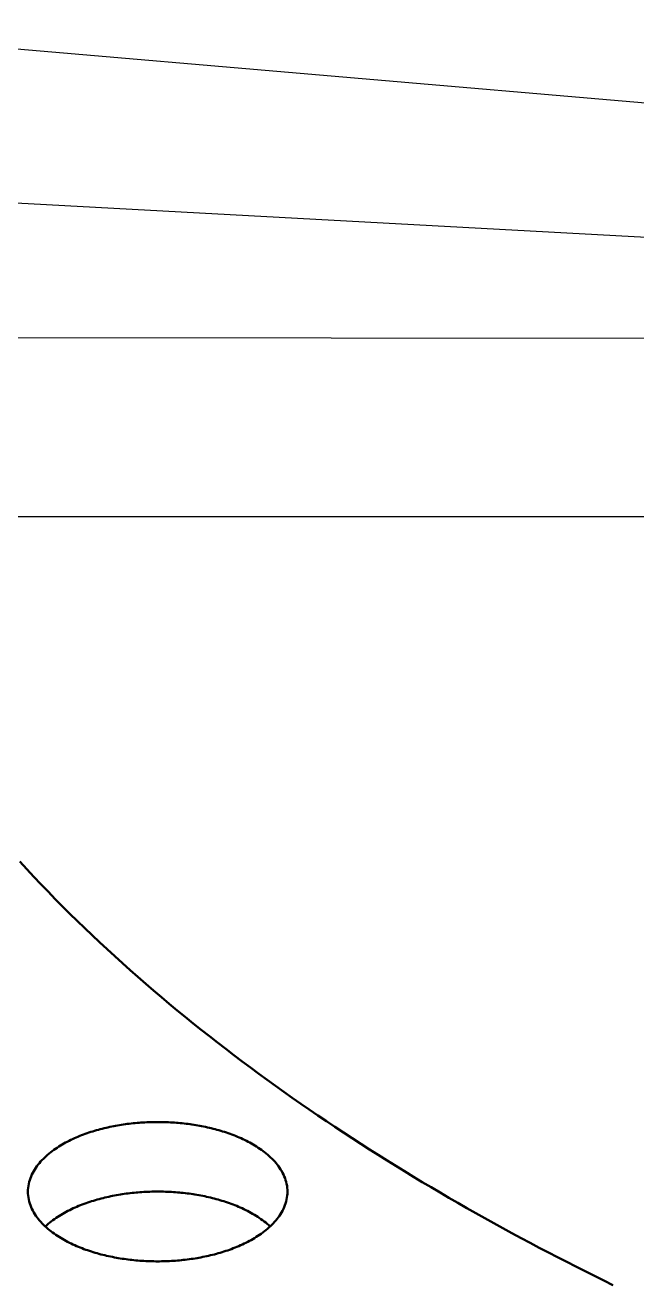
# Model space of a CAD drawing. Header units: millimetres. Extents: x 0 to 841, y 0 to 594.
# Drawn here: x 191.7 to 229.1, y 291.7 to 368.6 of the extents above; entities that cross this region are included whole.
import ezdxf

# ---------------------------------------------------------------- set-up
doc = ezdxf.new("R2010")
doc.units = ezdxf.units.MM
for name, color, linetype, lineweight in [('COTA', 7, 'CONTINUOUS', 25), ('FINA', 7, 'CONTINUOUS', 25), ('VIS', 7, 'CONTINUOUS', 50)]:
    doc.layers.add(name, color=color, linetype=linetype, lineweight=lineweight)

msp = doc.modelspace()

# ---------------------------------------------------------------- linework, layer by layer
at = {"layer": 'COTA'}
for p, q in [((357.146, 352.859), (144.864, 371.077)), ((314.644, 350.989), (143.817, 360.234)), ((322.565, 349.329), (143.824, 349.5)), ((335.5, 338.504), (144.213, 338.504))]:
    msp.add_line(p, q, dxfattribs=at)
at = {"layer": 'FINA'}
for points in [[(191.338, 317.426), (191.766, 316.961), (192.196, 316.5), (192.631, 316.041), (193.068, 315.586), (193.509, 315.135), (193.953, 314.686), (194.4, 314.24), (194.851, 313.798), (195.304, 313.359), (195.76, 312.923), (196.22, 312.49), (196.682, 312.06), (197.147, 311.633), (197.614, 311.209), (198.085, 310.788), (198.558, 310.37), (199.034, 309.955), (199.512, 309.543), (199.993, 309.134), (200.476, 308.729), (200.962, 308.325), (201.45, 307.925), (201.941, 307.528), (202.434, 307.134), (202.929, 306.742), (203.426, 306.353), (203.926, 305.968), (204.428, 305.584), (204.932, 305.204), (205.437, 304.827), (205.945, 304.452), (206.455, 304.08), (206.967, 303.711), (207.481, 303.344), (207.997, 302.98), (208.515, 302.619), (209.034, 302.26), (209.555, 301.904), (210.078, 301.551), (210.603, 301.2), (211.13, 300.852), (211.658, 300.506), (212.188, 300.163), (212.719, 299.823), (213.253, 299.485), (213.787, 299.149), (214.324, 298.816), (214.861, 298.486), (215.401, 298.158), (215.941, 297.832), (216.484, 297.509), (217.027, 297.188), (217.572, 296.87), (218.119, 296.553), (218.667, 296.24), (219.216, 295.929), (219.766, 295.62), (220.318, 295.313), (220.871, 295.009), (221.425, 294.707), (221.981, 294.407), (222.538, 294.109), (223.096, 293.814), (223.655, 293.521), (224.215, 293.231), (224.776, 292.942), (225.339, 292.656), (225.903, 292.372), (226.468, 292.09), (227.033, 291.81), (227.6, 291.532)], [(191.338, 317.426), (191.766, 316.961), (192.196, 316.5), (192.631, 316.041), (193.068, 315.586), (193.509, 315.135), (193.953, 314.686), (194.4, 314.24), (194.851, 313.798), (195.304, 313.359), (195.76, 312.923), (196.22, 312.49), (196.682, 312.06), (197.147, 311.633), (197.614, 311.209), (198.085, 310.788), (198.558, 310.37), (199.034, 309.955), (199.512, 309.543), (199.993, 309.134), (200.476, 308.729), (200.962, 308.325), (201.45, 307.925), (201.941, 307.528), (202.434, 307.134), (202.929, 306.742), (203.426, 306.353), (203.926, 305.968), (204.428, 305.584), (204.932, 305.204), (205.437, 304.827), (205.945, 304.452), (206.455, 304.08), (206.967, 303.711), (207.481, 303.344), (207.997, 302.98), (208.515, 302.619), (209.034, 302.26), (209.555, 301.904), (210.078, 301.551), (210.603, 301.2), (211.13, 300.852), (211.658, 300.506), (212.188, 300.163), (212.719, 299.823), (213.253, 299.485), (213.787, 299.149), (214.324, 298.816), (214.861, 298.486), (215.401, 298.158), (215.941, 297.832), (216.484, 297.509), (217.027, 297.188), (217.572, 296.87), (218.119, 296.553), (218.667, 296.24), (219.216, 295.929), (219.766, 295.62), (220.318, 295.313), (220.871, 295.009), (221.425, 294.707), (221.981, 294.407), (222.538, 294.109), (223.096, 293.814), (223.655, 293.521), (224.215, 293.231), (224.776, 292.942), (225.339, 292.656), (225.903, 292.372), (226.468, 292.09), (227.033, 291.81), (227.6, 291.532)], [(191.833, 297.24), (191.837, 297.36), (191.846, 297.48), (191.862, 297.599), (191.883, 297.718), (191.911, 297.835), (191.944, 297.95), (191.983, 298.064), (192.027, 298.176), (192.076, 298.285), (192.129, 298.393), (192.187, 298.498), (192.249, 298.601), (192.315, 298.702), (192.384, 298.8), (192.457, 298.896), (192.533, 298.989), (192.611, 299.08), (192.693, 299.169), (192.777, 299.255), (192.863, 299.339), (192.951, 299.42), (193.041, 299.499), (193.133, 299.577), (193.227, 299.652), (193.323, 299.725), (193.42, 299.796), (193.518, 299.865), (193.618, 299.932), (193.719, 299.997), (193.821, 300.06), (193.924, 300.122), (194.028, 300.182), (194.134, 300.24), (194.24, 300.296), (194.347, 300.351), (194.454, 300.404), (194.563, 300.456), (194.672, 300.506), (194.782, 300.554), (194.893, 300.601), (195.004, 300.647), (195.116, 300.691), (195.228, 300.734), (195.341, 300.775), (195.454, 300.816), (195.568, 300.854), (195.682, 300.892), (195.797, 300.928), (195.912, 300.963), (196.027, 300.997), (196.143, 301.029), (196.259, 301.061), (196.375, 301.091), (196.492, 301.12), (196.609, 301.148), (196.726, 301.175), (196.843, 301.2), (196.961, 301.225), (197.079, 301.248), (197.197, 301.27), (197.315, 301.291), (197.434, 301.312), (197.552, 301.331), (197.671, 301.349), (197.79, 301.366), (197.909, 301.382), (198.029, 301.396), (198.148, 301.41), (198.267, 301.423), (198.387, 301.435), (198.507, 301.446), (198.626, 301.456), (198.746, 301.465), (198.866, 301.472), (198.986, 301.479), (199.106, 301.485), (199.226, 301.49), (199.347, 301.494), (199.467, 301.497), (199.587, 301.499), (199.707, 301.5), (199.827, 301.5), (199.947, 301.499), (200.068, 301.497), (200.188, 301.494), (200.308, 301.49), (200.428, 301.485), (200.548, 301.479), (200.668, 301.472), (200.788, 301.465), (200.908, 301.456), (201.028, 301.446), (201.147, 301.435), (201.267, 301.423), (201.386, 301.41), (201.506, 301.396), (201.625, 301.382), (201.744, 301.366), (201.863, 301.349), (201.982, 301.331), (202.101, 301.312), (202.219, 301.291), (202.337, 301.27), (202.455, 301.248), (202.573, 301.225), (202.691, 301.2), (202.808, 301.175), (202.926, 301.148), (203.043, 301.12), (203.159, 301.091), (203.276, 301.061), (203.392, 301.029), (203.507, 300.997), (203.623, 300.963), (203.738, 300.928), (203.852, 300.892), (203.966, 300.854), (204.08, 300.816), (204.193, 300.775), (204.306, 300.734), (204.418, 300.691), (204.53, 300.647), (204.641, 300.601), (204.752, 300.554), (204.862, 300.506), (204.971, 300.456), (205.08, 300.404), (205.188, 300.351), (205.295, 300.296), (205.401, 300.24), (205.506, 300.182), (205.61, 300.122), (205.713, 300.06), (205.816, 299.997), (205.917, 299.932), (206.016, 299.865), (206.115, 299.796), (206.212, 299.725), (206.307, 299.652), (206.401, 299.577), (206.493, 299.499), (206.583, 299.42), (206.672, 299.339), (206.758, 299.255), (206.842, 299.169), (206.923, 299.08), (207.001, 298.989), (207.077, 298.896), (207.15, 298.8), (207.219, 298.702), (207.285, 298.601), (207.347, 298.498), (207.405, 298.393), (207.458, 298.285), (207.507, 298.176), (207.551, 298.064), (207.59, 297.95), (207.623, 297.835), (207.651, 297.718), (207.673, 297.599), (207.688, 297.48), (207.698, 297.36), (207.701, 297.24)], [(205.377, 294.228), (205.27, 294.172), (205.162, 294.117), (205.054, 294.064), (204.944, 294.013), (204.834, 293.963), (204.723, 293.914), (204.612, 293.867), (204.5, 293.822), (204.387, 293.778), (204.274, 293.735), (204.161, 293.694), (204.047, 293.654), (203.932, 293.615), (203.817, 293.578), (203.702, 293.541), (203.586, 293.507), (203.47, 293.473), (203.353, 293.441), (203.236, 293.41), (203.119, 293.38), (203.002, 293.351), (202.884, 293.323), (202.766, 293.297), (202.648, 293.271), (202.529, 293.247), (202.411, 293.224), (202.292, 293.202), (202.173, 293.181), (202.053, 293.161), (201.934, 293.143), (201.814, 293.125), (201.695, 293.108), (201.575, 293.093), (201.455, 293.078), (201.335, 293.065), (201.214, 293.052), (201.094, 293.041), (200.973, 293.03), (200.853, 293.021), (200.732, 293.012), (200.612, 293.005), (200.491, 292.999), (200.37, 292.993), (200.249, 292.989), (200.128, 292.985), (200.008, 292.983), (199.887, 292.981), (199.766, 292.981), (199.645, 292.981), (199.524, 292.983), (199.403, 292.985), (199.282, 292.989), (199.161, 292.993), (199.041, 292.999), (198.92, 293.005), (198.799, 293.013), (198.678, 293.021), (198.558, 293.031), (198.437, 293.041), (198.317, 293.053), (198.197, 293.065), (198.077, 293.079), (197.957, 293.093), (197.837, 293.109), (197.717, 293.125), (197.597, 293.143), (197.478, 293.162), (197.359, 293.182), (197.24, 293.203), (197.121, 293.225), (197.002, 293.248), (196.884, 293.272), (196.765, 293.297), (196.647, 293.324), (196.53, 293.352), (196.412, 293.38), (196.295, 293.41), (196.178, 293.441), (196.062, 293.474), (195.946, 293.507), (195.83, 293.542), (195.714, 293.578), (195.6, 293.616), (195.485, 293.655), (195.371, 293.695), (195.257, 293.736), (195.144, 293.779), (195.032, 293.823), (194.92, 293.868), (194.808, 293.915), (194.697, 293.964), (194.587, 294.014), (194.478, 294.065), (194.369, 294.119), (194.262, 294.173), (194.155, 294.23), (194.049, 294.288), (193.943, 294.348), (193.839, 294.409), (193.736, 294.473), (193.635, 294.538), (193.534, 294.605), (193.435, 294.674), (193.337, 294.745), (193.241, 294.818), (193.146, 294.894), (193.053, 294.971), (192.962, 295.05), (192.873, 295.132), (192.786, 295.216), (192.702, 295.303), (192.62, 295.392), (192.54, 295.483), (192.464, 295.576), (192.39, 295.672), (192.32, 295.771), (192.254, 295.872), (192.191, 295.975), (192.133, 296.081), (192.079, 296.189), (192.029, 296.3), (191.985, 296.412), (191.946, 296.527), (191.912, 296.643), (191.884, 296.76), (191.862, 296.879), (191.846, 296.999), (191.837, 297.12), (191.833, 297.24)], [(192.892, 295.114), (192.982, 295.195), (193.073, 295.274), (193.166, 295.351), (193.26, 295.425), (193.357, 295.498), (193.454, 295.568), (193.554, 295.637), (193.654, 295.703), (193.756, 295.768), (193.858, 295.831), (193.962, 295.892), (194.067, 295.951), (194.173, 296.009), (194.28, 296.065), (194.387, 296.119), (194.496, 296.172), (194.605, 296.223), (194.715, 296.272), (194.825, 296.32), (194.936, 296.367), (195.048, 296.412), (195.16, 296.456), (195.273, 296.498), (195.386, 296.54), (195.5, 296.579), (195.614, 296.618), (195.729, 296.655), (195.844, 296.691), (195.96, 296.725), (196.075, 296.758), (196.191, 296.791), (196.308, 296.822), (196.425, 296.851), (196.542, 296.88), (196.659, 296.907), (196.777, 296.934), (196.895, 296.959), (197.013, 296.983), (197.131, 297.006), (197.249, 297.028), (197.368, 297.048), (197.487, 297.068), (197.606, 297.087), (197.725, 297.104), (197.845, 297.121), (197.964, 297.136), (198.084, 297.151), (198.204, 297.164), (198.323, 297.177), (198.443, 297.188), (198.563, 297.198), (198.684, 297.208), (198.804, 297.216), (198.924, 297.224), (199.044, 297.23), (199.165, 297.235), (199.285, 297.24), (199.406, 297.243), (199.526, 297.246), (199.647, 297.247), (199.767, 297.248), (199.888, 297.247), (200.008, 297.246), (200.129, 297.243), (200.249, 297.24), (200.369, 297.235), (200.49, 297.23), (200.61, 297.224), (200.73, 297.216), (200.851, 297.208), (200.971, 297.198), (201.091, 297.188), (201.211, 297.177), (201.331, 297.164), (201.45, 297.151), (201.57, 297.136), (201.69, 297.121), (201.809, 297.104), (201.928, 297.087), (202.047, 297.068), (202.166, 297.048), (202.285, 297.028), (202.403, 297.006), (202.522, 296.983), (202.64, 296.959), (202.758, 296.934), (202.875, 296.907), (202.992, 296.88), (203.11, 296.851), (203.226, 296.822), (203.343, 296.791), (203.459, 296.758), (203.575, 296.725), (203.69, 296.691), (203.805, 296.655), (203.92, 296.618), (204.034, 296.579), (204.148, 296.54), (204.261, 296.498), (204.374, 296.456), (204.486, 296.412), (204.598, 296.367), (204.709, 296.32), (204.82, 296.272), (204.929, 296.223), (205.038, 296.172), (205.147, 296.119), (205.254, 296.065), (205.361, 296.009), (205.467, 295.951), (205.572, 295.892), (205.676, 295.831), (205.779, 295.768), (205.88, 295.703), (205.981, 295.637), (206.08, 295.568), (206.178, 295.498), (206.274, 295.425), (206.369, 295.351), (206.462, 295.274), (206.553, 295.195), (206.642, 295.114)], [(207.701, 297.24), (207.698, 297.119), (207.688, 296.999), (207.672, 296.879), (207.65, 296.76), (207.622, 296.642), (207.589, 296.526), (207.549, 296.412), (207.505, 296.299), (207.455, 296.189), (207.401, 296.08), (207.343, 295.975), (207.28, 295.871), (207.213, 295.77), (207.143, 295.671), (207.07, 295.575), (206.993, 295.482), (206.914, 295.39), (206.831, 295.302), (206.747, 295.215), (206.66, 295.131), (206.571, 295.049), (206.48, 294.97), (206.387, 294.892), (206.292, 294.817), (206.195, 294.744), (206.098, 294.673), (205.998, 294.604), (205.898, 294.537), (205.796, 294.471), (205.693, 294.408), (205.588, 294.346), (205.483, 294.286), (205.377, 294.228)]]:
    msp.add_lwpolyline(points, dxfattribs=at)
at = {"layer": 'VIS'}
for points in [[(191.338, 317.426), (191.766, 316.961), (192.196, 316.5), (192.631, 316.041), (193.068, 315.586), (193.509, 315.135), (193.953, 314.686), (194.4, 314.24), (194.851, 313.798), (195.304, 313.359), (195.76, 312.923), (196.22, 312.49), (196.682, 312.06), (197.147, 311.633), (197.614, 311.209), (198.085, 310.788), (198.558, 310.37), (199.034, 309.955), (199.512, 309.543), (199.993, 309.134), (200.476, 308.729), (200.962, 308.325), (201.45, 307.925), (201.941, 307.528), (202.434, 307.134), (202.929, 306.742), (203.426, 306.353), (203.926, 305.968), (204.428, 305.584), (204.932, 305.204), (205.437, 304.827), (205.945, 304.452), (206.455, 304.08), (206.967, 303.711), (207.481, 303.344), (207.997, 302.98), (208.515, 302.619), (209.034, 302.26), (209.555, 301.904), (210.078, 301.551), (210.603, 301.2), (211.13, 300.852), (211.658, 300.506), (212.188, 300.163), (212.719, 299.823), (213.253, 299.485), (213.787, 299.149), (214.324, 298.816), (214.861, 298.486), (215.401, 298.158), (215.941, 297.832), (216.484, 297.509), (217.027, 297.188), (217.572, 296.87), (218.119, 296.553), (218.667, 296.24), (219.216, 295.929), (219.766, 295.62), (220.318, 295.313), (220.871, 295.009), (221.425, 294.707), (221.981, 294.407), (222.538, 294.109), (223.096, 293.814), (223.655, 293.521), (224.215, 293.231), (224.776, 292.942), (225.339, 292.656), (225.903, 292.372), (226.468, 292.09), (227.033, 291.81), (227.6, 291.532)], [(191.338, 317.426), (191.766, 316.961), (192.196, 316.5), (192.631, 316.041), (193.068, 315.586), (193.509, 315.135), (193.953, 314.686), (194.4, 314.24), (194.851, 313.798), (195.304, 313.359), (195.76, 312.923), (196.22, 312.49), (196.682, 312.06), (197.147, 311.633), (197.614, 311.209), (198.085, 310.788), (198.558, 310.37), (199.034, 309.955), (199.512, 309.543), (199.993, 309.134), (200.476, 308.729), (200.962, 308.325), (201.45, 307.925), (201.941, 307.528), (202.434, 307.134), (202.929, 306.742), (203.426, 306.353), (203.926, 305.968), (204.428, 305.584), (204.932, 305.204), (205.437, 304.827), (205.945, 304.452), (206.455, 304.08), (206.967, 303.711), (207.481, 303.344), (207.997, 302.98), (208.515, 302.619), (209.034, 302.26), (209.555, 301.904), (210.078, 301.551), (210.603, 301.2), (211.13, 300.852), (211.658, 300.506), (212.188, 300.163), (212.719, 299.823), (213.253, 299.485), (213.787, 299.149), (214.324, 298.816), (214.861, 298.486), (215.401, 298.158), (215.941, 297.832), (216.484, 297.509), (217.027, 297.188), (217.572, 296.87), (218.119, 296.553), (218.667, 296.24), (219.216, 295.929), (219.766, 295.62), (220.318, 295.313), (220.871, 295.009), (221.425, 294.707), (221.981, 294.407), (222.538, 294.109), (223.096, 293.814), (223.655, 293.521), (224.215, 293.231), (224.776, 292.942), (225.339, 292.656), (225.903, 292.372), (226.468, 292.09), (227.033, 291.81), (227.6, 291.532)], [(191.833, 297.24), (191.837, 297.36), (191.846, 297.48), (191.862, 297.599), (191.883, 297.718), (191.911, 297.835), (191.944, 297.95), (191.983, 298.064), (192.027, 298.176), (192.076, 298.285), (192.129, 298.393), (192.187, 298.498), (192.249, 298.601), (192.315, 298.702), (192.384, 298.8), (192.457, 298.896), (192.533, 298.989), (192.611, 299.08), (192.693, 299.169), (192.777, 299.255), (192.863, 299.339), (192.951, 299.42), (193.041, 299.499), (193.133, 299.577), (193.227, 299.652), (193.323, 299.725), (193.42, 299.796), (193.518, 299.865), (193.618, 299.932), (193.719, 299.997), (193.821, 300.06), (193.924, 300.122), (194.028, 300.182), (194.134, 300.24), (194.24, 300.296), (194.347, 300.351), (194.454, 300.404), (194.563, 300.456), (194.672, 300.506), (194.782, 300.554), (194.893, 300.601), (195.004, 300.647), (195.116, 300.691), (195.228, 300.734), (195.341, 300.775), (195.454, 300.816), (195.568, 300.854), (195.682, 300.892), (195.797, 300.928), (195.912, 300.963), (196.027, 300.997), (196.143, 301.029), (196.259, 301.061), (196.375, 301.091), (196.492, 301.12), (196.609, 301.148), (196.726, 301.175), (196.843, 301.2), (196.961, 301.225), (197.079, 301.248), (197.197, 301.27), (197.315, 301.291), (197.434, 301.312), (197.552, 301.331), (197.671, 301.349), (197.79, 301.366), (197.909, 301.382), (198.029, 301.396), (198.148, 301.41), (198.267, 301.423), (198.387, 301.435), (198.507, 301.446), (198.626, 301.456), (198.746, 301.465), (198.866, 301.472), (198.986, 301.479), (199.106, 301.485), (199.226, 301.49), (199.347, 301.494), (199.467, 301.497), (199.587, 301.499), (199.707, 301.5), (199.827, 301.5), (199.947, 301.499), (200.068, 301.497), (200.188, 301.494), (200.308, 301.49), (200.428, 301.485), (200.548, 301.479), (200.668, 301.472), (200.788, 301.465), (200.908, 301.456), (201.028, 301.446), (201.147, 301.435), (201.267, 301.423), (201.386, 301.41), (201.506, 301.396), (201.625, 301.382), (201.744, 301.366), (201.863, 301.349), (201.982, 301.331), (202.101, 301.312), (202.219, 301.291), (202.337, 301.27), (202.455, 301.248), (202.573, 301.225), (202.691, 301.2), (202.808, 301.175), (202.926, 301.148), (203.043, 301.12), (203.159, 301.091), (203.276, 301.061), (203.392, 301.029), (203.507, 300.997), (203.623, 300.963), (203.738, 300.928), (203.852, 300.892), (203.966, 300.854), (204.08, 300.816), (204.193, 300.775), (204.306, 300.734), (204.418, 300.691), (204.53, 300.647), (204.641, 300.601), (204.752, 300.554), (204.862, 300.506), (204.971, 300.456), (205.08, 300.404), (205.188, 300.351), (205.295, 300.296), (205.401, 300.24), (205.506, 300.182), (205.61, 300.122), (205.713, 300.06), (205.816, 299.997), (205.917, 299.932), (206.016, 299.865), (206.115, 299.796), (206.212, 299.725), (206.307, 299.652), (206.401, 299.577), (206.493, 299.499), (206.583, 299.42), (206.672, 299.339), (206.758, 299.255), (206.842, 299.169), (206.923, 299.08), (207.001, 298.989), (207.077, 298.896), (207.15, 298.8), (207.219, 298.702), (207.285, 298.601), (207.347, 298.498), (207.405, 298.393), (207.458, 298.285), (207.507, 298.176), (207.551, 298.064), (207.59, 297.95), (207.623, 297.835), (207.651, 297.718), (207.673, 297.599), (207.688, 297.48), (207.698, 297.36), (207.701, 297.24)], [(205.377, 294.228), (205.27, 294.172), (205.162, 294.117), (205.054, 294.064), (204.944, 294.013), (204.834, 293.963), (204.723, 293.914), (204.612, 293.867), (204.5, 293.822), (204.387, 293.778), (204.274, 293.735), (204.161, 293.694), (204.047, 293.654), (203.932, 293.615), (203.817, 293.578), (203.702, 293.541), (203.586, 293.507), (203.47, 293.473), (203.353, 293.441), (203.236, 293.41), (203.119, 293.38), (203.002, 293.351), (202.884, 293.323), (202.766, 293.297), (202.648, 293.271), (202.529, 293.247), (202.411, 293.224), (202.292, 293.202), (202.173, 293.181), (202.053, 293.161), (201.934, 293.143), (201.814, 293.125), (201.695, 293.108), (201.575, 293.093), (201.455, 293.078), (201.335, 293.065), (201.214, 293.052), (201.094, 293.041), (200.973, 293.03), (200.853, 293.021), (200.732, 293.012), (200.612, 293.005), (200.491, 292.999), (200.37, 292.993), (200.249, 292.989), (200.128, 292.985), (200.008, 292.983), (199.887, 292.981), (199.766, 292.981), (199.645, 292.981), (199.524, 292.983), (199.403, 292.985), (199.282, 292.989), (199.161, 292.993), (199.041, 292.999), (198.92, 293.005), (198.799, 293.013), (198.678, 293.021), (198.558, 293.031), (198.437, 293.041), (198.317, 293.053), (198.197, 293.065), (198.077, 293.079), (197.957, 293.093), (197.837, 293.109), (197.717, 293.125), (197.597, 293.143), (197.478, 293.162), (197.359, 293.182), (197.24, 293.203), (197.121, 293.225), (197.002, 293.248), (196.884, 293.272), (196.765, 293.297), (196.647, 293.324), (196.53, 293.352), (196.412, 293.38), (196.295, 293.41), (196.178, 293.441), (196.062, 293.474), (195.946, 293.507), (195.83, 293.542), (195.714, 293.578), (195.6, 293.616), (195.485, 293.655), (195.371, 293.695), (195.257, 293.736), (195.144, 293.779), (195.032, 293.823), (194.92, 293.868), (194.808, 293.915), (194.697, 293.964), (194.587, 294.014), (194.478, 294.065), (194.369, 294.119), (194.262, 294.173), (194.155, 294.23), (194.049, 294.288), (193.943, 294.348), (193.839, 294.409), (193.736, 294.473), (193.635, 294.538), (193.534, 294.605), (193.435, 294.674), (193.337, 294.745), (193.241, 294.818), (193.146, 294.894), (193.053, 294.971), (192.962, 295.05), (192.873, 295.132), (192.786, 295.216), (192.702, 295.303), (192.62, 295.392), (192.54, 295.483), (192.464, 295.576), (192.39, 295.672), (192.32, 295.771), (192.254, 295.872), (192.191, 295.975), (192.133, 296.081), (192.079, 296.189), (192.029, 296.3), (191.985, 296.412), (191.946, 296.527), (191.912, 296.643), (191.884, 296.76), (191.862, 296.879), (191.846, 296.999), (191.837, 297.12), (191.833, 297.24)], [(192.892, 295.114), (192.982, 295.195), (193.073, 295.274), (193.166, 295.351), (193.26, 295.425), (193.357, 295.498), (193.454, 295.568), (193.554, 295.637), (193.654, 295.703), (193.756, 295.768), (193.858, 295.831), (193.962, 295.892), (194.067, 295.951), (194.173, 296.009), (194.28, 296.065), (194.387, 296.119), (194.496, 296.172), (194.605, 296.223), (194.715, 296.272), (194.825, 296.32), (194.936, 296.367), (195.048, 296.412), (195.16, 296.456), (195.273, 296.498), (195.386, 296.54), (195.5, 296.579), (195.614, 296.618), (195.729, 296.655), (195.844, 296.691), (195.96, 296.725), (196.075, 296.758), (196.191, 296.791), (196.308, 296.822), (196.425, 296.851), (196.542, 296.88), (196.659, 296.907), (196.777, 296.934), (196.895, 296.959), (197.013, 296.983), (197.131, 297.006), (197.249, 297.028), (197.368, 297.048), (197.487, 297.068), (197.606, 297.087), (197.725, 297.104), (197.845, 297.121), (197.964, 297.136), (198.084, 297.151), (198.204, 297.164), (198.323, 297.177), (198.443, 297.188), (198.563, 297.198), (198.684, 297.208), (198.804, 297.216), (198.924, 297.224), (199.044, 297.23), (199.165, 297.235), (199.285, 297.24), (199.406, 297.243), (199.526, 297.246), (199.647, 297.247), (199.767, 297.248), (199.888, 297.247), (200.008, 297.246), (200.129, 297.243), (200.249, 297.24), (200.369, 297.235), (200.49, 297.23), (200.61, 297.224), (200.73, 297.216), (200.851, 297.208), (200.971, 297.198), (201.091, 297.188), (201.211, 297.177), (201.331, 297.164), (201.45, 297.151), (201.57, 297.136), (201.69, 297.121), (201.809, 297.104), (201.928, 297.087), (202.047, 297.068), (202.166, 297.048), (202.285, 297.028), (202.403, 297.006), (202.522, 296.983), (202.64, 296.959), (202.758, 296.934), (202.875, 296.907), (202.992, 296.88), (203.11, 296.851), (203.226, 296.822), (203.343, 296.791), (203.459, 296.758), (203.575, 296.725), (203.69, 296.691), (203.805, 296.655), (203.92, 296.618), (204.034, 296.579), (204.148, 296.54), (204.261, 296.498), (204.374, 296.456), (204.486, 296.412), (204.598, 296.367), (204.709, 296.32), (204.82, 296.272), (204.929, 296.223), (205.038, 296.172), (205.147, 296.119), (205.254, 296.065), (205.361, 296.009), (205.467, 295.951), (205.572, 295.892), (205.676, 295.831), (205.779, 295.768), (205.88, 295.703), (205.981, 295.637), (206.08, 295.568), (206.178, 295.498), (206.274, 295.425), (206.369, 295.351), (206.462, 295.274), (206.553, 295.195), (206.642, 295.114)], [(207.701, 297.24), (207.698, 297.119), (207.688, 296.999), (207.672, 296.879), (207.65, 296.76), (207.622, 296.642), (207.589, 296.526), (207.549, 296.412), (207.505, 296.299), (207.455, 296.189), (207.401, 296.08), (207.343, 295.975), (207.28, 295.871), (207.213, 295.77), (207.143, 295.671), (207.07, 295.575), (206.993, 295.482), (206.914, 295.39), (206.831, 295.302), (206.747, 295.215), (206.66, 295.131), (206.571, 295.049), (206.48, 294.97), (206.387, 294.892), (206.292, 294.817), (206.195, 294.744), (206.098, 294.673), (205.998, 294.604), (205.898, 294.537), (205.796, 294.471), (205.693, 294.408), (205.588, 294.346), (205.483, 294.286), (205.377, 294.228)]]:
    msp.add_lwpolyline(points, dxfattribs=at)

doc.saveas('drawing.dxf')
